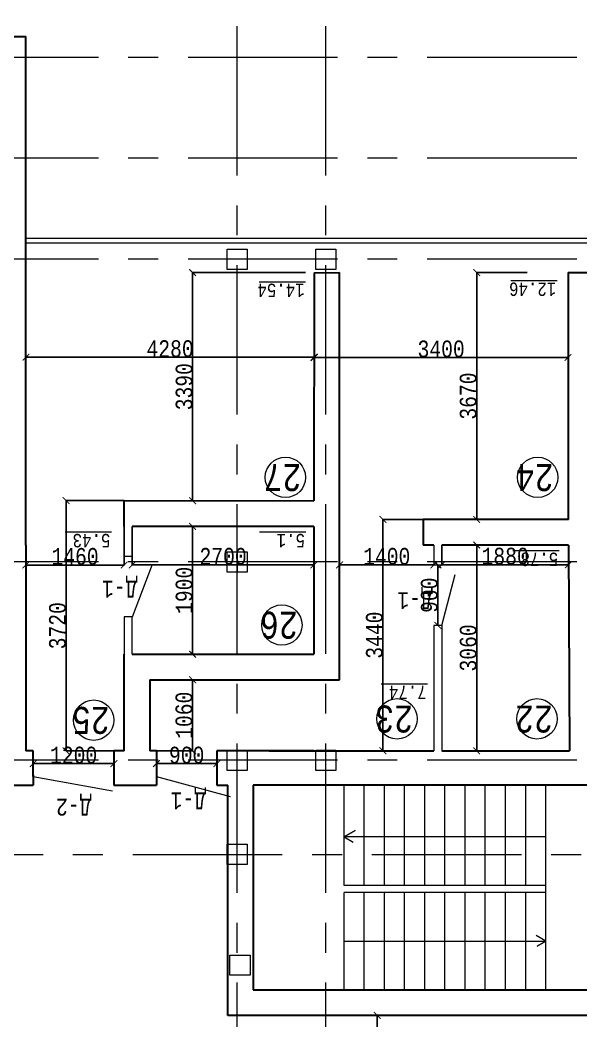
# Model space of a CAD drawing. Header units: millimetres. Extents: x -689206 to 4969298, y -1019800 to 703299.
# Drawn here: x 359119 to 367459, y -938033 to -923150 of the extents above; entities that cross this region are included whole.
import ezdxf

# ---------------------------------------------------------------- set-up
doc = ezdxf.new("R2010")
doc.units = ezdxf.units.MM
doc.linetypes.add('JIS_02_4.0', pattern=[5.5, 4, -1.5])
doc.linetypes.add('осеваяX2', pattern=[101.6, 63.5, -12.7, 12.7, -12.7])
for name, color, linetype, lineweight in [('несущие', 7, 'Continuous', 30), ('ОКНА', 250, 'Continuous', 20), ('ПЕРЕГОРОДКИ', 252, 'Continuous', 9), ('РАЗМЕРЫ', 7, 'Continuous', 9), ('сваи', 7, 'JIS_02_4.0', 30), ('стены', 7, 'Continuous', 20)]:
    doc.layers.add(name, color=color, linetype=linetype, lineweight=lineweight)
doc.layers.add('четотам', color=7, linetype='Continuous')
doc.styles.add('Аннотативный', font='isocteur.ttf', dxfattribs={"width": 0.7, "height": 250})
doc.dimstyles.new('Аннотативный', dxfattribs={"dimscale": 0, "dimtxt": 250, "dimasz": 100, "dimexe": 1.25, "dimexo": 0.625, "dimtad": 1, "dimdec": 0, "dimtxsty": 'Аннотативный', "dimblk": 'ARCHTICK', "dimcen": 2.5, "dimadec": 0, "dimazin": 0, "dimtfac": 1, "dimtdec": 0, "dimtmove": 0, "dimatfit": 3, "dimfxl": 1, "dimarcsym": 0})

# ---------------------------------------------------------------- blocks, each defined once
blk = doc.blocks.new('_ArchTick')
at = {"color": 0, "linetype": 'ByBlock', "const_width": 0.15}
blk.add_lwpolyline([(-0.5, -0.5), (0.5, 0.5)], dxfattribs=at)
blk = doc.blocks.new('*D4290')
at = {"layer": 'Defpoints', "color": 0, "lineweight": 5, "transparency": 16777216}
for p in [(365392, -930956), (367272, -930956), (365392, -931248)]:
    blk.add_point(p, dxfattribs=at)
at = {"layer": 'стены', "color": 0, "lineweight": -2, "transparency": 16777216}
for p, q in [((365392, -930957), (365392, -931249)), ((367272, -930957), (367272, -931249)), ((367272, -931248), (365392, -931248))]:
    blk.add_line(p, q, dxfattribs=at)
at = {"layer": 'стены', "color": 0, "lineweight": -2, "transparency": 16777216, "xscale": 100, "yscale": 100, "zscale": 100, "rotation": 180}
blk.add_blockref('_ArchTick', (365392, -931248), dxfattribs=at)
at = {"layer": 'стены', "color": 0, "lineweight": -2, "transparency": 16777216, "xscale": 100, "yscale": 100, "zscale": 100}
blk.add_blockref('_ArchTick', (367272, -931248), dxfattribs=at)
at = {"layer": 'стены', "color": 0, "lineweight": 5, "transparency": 16777216, "insert": (366332, -931123), "char_height": 250, "attachment_point": 5, "style": 'Аннотативный'}
blk.add_mtext('1880', dxfattribs=at)
blk = doc.blocks.new('*D4291')
at = {"layer": 'Defpoints', "color": 0, "lineweight": 5, "transparency": 16777216}
for p in [(363871, -931252), (363871, -931252), (365272, -931252)]:
    blk.add_point(p, dxfattribs=at)
at = {"layer": 'стены', "color": 0, "lineweight": -2, "transparency": 16777216}
for p, q in [((363871, -931251), (363871, -931250)), ((365272, -931252), (363871, -931252)), ((365272, -931251), (365272, -931250))]:
    blk.add_line(p, q, dxfattribs=at)
at = {"layer": 'стены', "color": 0, "lineweight": -2, "transparency": 16777216, "xscale": 100, "yscale": 100, "zscale": 100, "rotation": 180}
blk.add_blockref('_ArchTick', (363871, -931252), dxfattribs=at)
at = {"layer": 'стены', "color": 0, "lineweight": -2, "transparency": 16777216, "xscale": 100, "yscale": 100, "zscale": 100}
blk.add_blockref('_ArchTick', (365272, -931252), dxfattribs=at)
at = {"layer": 'стены', "color": 0, "lineweight": 5, "transparency": 16777216, "insert": (364571, -931126), "char_height": 250, "attachment_point": 5, "style": 'Аннотативный'}
blk.add_mtext('1400', dxfattribs=at)
blk = doc.blocks.new('*D4298')
at = {"layer": 'Defpoints', "color": 0, "lineweight": 5, "transparency": 16777216}
for p in [(365332, -931252), (365332, -932152), (365332, -932152)]:
    blk.add_point(p, dxfattribs=at)
at = {"layer": 'стены', "color": 0, "lineweight": -2, "transparency": 16777216}
for p, q in [((365331, -931252), (365330, -931252)), ((365332, -931252), (365332, -932152)), ((365331, -932152), (365330, -932152))]:
    blk.add_line(p, q, dxfattribs=at)
at = {"layer": 'стены', "color": 0, "lineweight": -2, "transparency": 16777216, "xscale": 100, "yscale": 100, "zscale": 100}
for p, rotation in [((365332, -931252), 90), ((365332, -932152), 270)]:
    blk.add_blockref('_ArchTick', p, dxfattribs=dict(at, rotation=rotation))
at = {"layer": 'стены', "color": 0, "lineweight": 5, "transparency": 16777216, "insert": (365206, -931702), "char_height": 250, "attachment_point": 5, "rotation": 90, "style": 'Аннотативный'}
blk.add_mtext('900', dxfattribs=at)
blk = doc.blocks.new('*D4352')
at = {"layer": 'Defpoints', "color": 0, "linetype": 'ByBlock', "lineweight": 5, "transparency": 16777216}
for p in [(359207, -926906), (363492, -926910), (363492, -928163)]:
    blk.add_point(p, dxfattribs=at)
at = {"layer": 'ПЕРЕГОРОДКИ', "color": 0, "linetype": 'ByBlock', "lineweight": -2, "transparency": 16777216}
for p, q in [((359207, -926907), (359207, -928165)), ((363492, -926910), (363492, -928165)), ((359207, -928163), (363492, -928163))]:
    blk.add_line(p, q, dxfattribs=at)
at = {"layer": 'ПЕРЕГОРОДКИ', "color": 0, "linetype": 'ByBlock', "lineweight": -2, "transparency": 16777216, "xscale": 100, "yscale": 100, "zscale": 100, "rotation": 180}
blk.add_blockref('_ArchTick', (359207, -928163), dxfattribs=at)
at = {"layer": 'ПЕРЕГОРОДКИ', "color": 0, "linetype": 'ByBlock', "lineweight": -2, "transparency": 16777216, "xscale": 100, "yscale": 100, "zscale": 100}
blk.add_blockref('_ArchTick', (363492, -928163), dxfattribs=at)
at = {"layer": 'ПЕРЕГОРОДКИ', "color": 0, "linetype": 'ByBlock', "lineweight": 5, "transparency": 16777216, "insert": (361350, -928038), "char_height": 250, "attachment_point": 5, "style": 'Аннотативный'}
blk.add_mtext('4280', dxfattribs=at)
blk = doc.blocks.new('*D4353')
at = {"layer": 'Defpoints', "color": 0, "linetype": 'ByBlock', "lineweight": 5, "transparency": 16777216}
for p in [(363492, -926910), (367267, -926906), (367267, -928168)]:
    blk.add_point(p, dxfattribs=at)
at = {"layer": 'ПЕРЕГОРОДКИ', "color": 0, "linetype": 'ByBlock', "lineweight": -2, "transparency": 16777216}
for p, q in [((363492, -926910), (363492, -928169)), ((367267, -926907), (367267, -928169)), ((363492, -928168), (367267, -928168))]:
    blk.add_line(p, q, dxfattribs=at)
at = {"layer": 'ПЕРЕГОРОДКИ', "color": 0, "linetype": 'ByBlock', "lineweight": -2, "transparency": 16777216, "xscale": 100, "yscale": 100, "zscale": 100, "rotation": 180}
blk.add_blockref('_ArchTick', (363492, -928168), dxfattribs=at)
at = {"layer": 'ПЕРЕГОРОДКИ', "color": 0, "linetype": 'ByBlock', "lineweight": -2, "transparency": 16777216, "xscale": 100, "yscale": 100, "zscale": 100}
blk.add_blockref('_ArchTick', (367267, -928168), dxfattribs=at)
at = {"layer": 'ПЕРЕГОРОДКИ', "color": 0, "linetype": 'ByBlock', "lineweight": 5, "transparency": 16777216, "insert": (365380, -928042), "char_height": 250, "attachment_point": 5, "style": 'Аннотативный'}
blk.add_mtext('3400', dxfattribs=at)
blk = doc.blocks.new('*D4339')
at = {"layer": 'Defpoints', "color": 0, "linetype": 'ByBlock', "lineweight": 5, "transparency": 16777216}
for p in [(366658, -926906), (365909, -930576), (366658, -930576)]:
    blk.add_point(p, dxfattribs=at)
at = {"layer": 'РАЗМЕРЫ', "color": 0, "linetype": 'ByBlock', "lineweight": -2, "transparency": 16777216}
for p, q in [((366658, -926906), (365908, -926906)), ((365909, -926906), (365909, -930576)), ((366658, -930576), (365908, -930576))]:
    blk.add_line(p, q, dxfattribs=at)
at = {"layer": 'РАЗМЕРЫ', "color": 0, "linetype": 'ByBlock', "lineweight": -2, "transparency": 16777216, "xscale": 100, "yscale": 100, "zscale": 100}
for p, rotation in [((365909, -926906), 90), ((365909, -930576), 270)]:
    blk.add_blockref('_ArchTick', p, dxfattribs=dict(at, rotation=rotation))
at = {"layer": 'РАЗМЕРЫ', "color": 0, "linetype": 'ByBlock', "lineweight": 5, "transparency": 16777216, "insert": (365784, -928741), "char_height": 250, "attachment_point": 5, "rotation": 90, "style": 'Аннотативный'}
blk.add_mtext('3670', dxfattribs=at)
blk = doc.blocks.new('*D4349')
at = {"layer": 'Defpoints', "color": 0, "linetype": 'ByBlock', "lineweight": 5, "transparency": 16777216}
for p in [(359316, -934206), (360516, -934206), (360516, -934206)]:
    blk.add_point(p, dxfattribs=at)
at = {"layer": 'РАЗМЕРЫ', "color": 0, "linetype": 'ByBlock', "lineweight": -2, "transparency": 16777216}
for p, q in [((359316, -934206), (359316, -934205)), ((359316, -934206), (360516, -934206)), ((360516, -934206), (360516, -934205))]:
    blk.add_line(p, q, dxfattribs=at)
at = {"layer": 'РАЗМЕРЫ', "color": 0, "linetype": 'ByBlock', "lineweight": -2, "transparency": 16777216, "xscale": 100, "yscale": 100, "zscale": 100, "rotation": 180}
blk.add_blockref('_ArchTick', (359316, -934206), dxfattribs=at)
at = {"layer": 'РАЗМЕРЫ', "color": 0, "linetype": 'ByBlock', "lineweight": -2, "transparency": 16777216, "xscale": 100, "yscale": 100, "zscale": 100}
blk.add_blockref('_ArchTick', (360516, -934206), dxfattribs=at)
at = {"layer": 'РАЗМЕРЫ', "color": 0, "linetype": 'ByBlock', "lineweight": 5, "transparency": 16777216, "insert": (359916, -934081), "char_height": 250, "attachment_point": 5, "style": 'Аннотативный'}
blk.add_mtext('1200', dxfattribs=at)
blk = doc.blocks.new('*D4331')
at = {"layer": 'Defpoints', "color": 0, "linetype": 'ByBlock', "lineweight": 5, "transparency": 16777216}
for p in [(365909, -930956), (367272, -930956), (367290, -934016)]:
    blk.add_point(p, dxfattribs=at)
at = {"layer": 'РАЗМЕРЫ', "color": 0, "linetype": 'ByBlock', "lineweight": -2, "transparency": 16777216}
for p, q in [((367271, -930956), (365908, -930956)), ((365909, -934016), (365909, -930956)), ((367289, -934016), (365908, -934016))]:
    blk.add_line(p, q, dxfattribs=at)
at = {"layer": 'РАЗМЕРЫ', "color": 0, "linetype": 'ByBlock', "lineweight": -2, "transparency": 16777216, "xscale": 100, "yscale": 100, "zscale": 100}
for p, rotation in [((365909, -930956), 90), ((365909, -934016), 270)]:
    blk.add_blockref('_ArchTick', p, dxfattribs=dict(at, rotation=rotation))
at = {"layer": 'РАЗМЕРЫ', "color": 0, "linetype": 'ByBlock', "lineweight": 5, "transparency": 16777216, "insert": (365784, -932486), "char_height": 250, "attachment_point": 5, "rotation": 90, "style": 'Аннотативный'}
blk.add_mtext('3060', dxfattribs=at)
blk = doc.blocks.new('*D4332')
at = {"layer": 'Defpoints', "color": 0, "linetype": 'ByBlock', "lineweight": 5, "transparency": 16777216}
for p in [(363489, -930678), (361685, -932581), (363488, -932581)]:
    blk.add_point(p, dxfattribs=at)
at = {"layer": 'РАЗМЕРЫ', "color": 0, "linetype": 'ByBlock', "lineweight": -2, "transparency": 16777216}
for p, q in [((363489, -930678), (361684, -930678)), ((361685, -930678), (361685, -932581)), ((363487, -932581), (361684, -932581))]:
    blk.add_line(p, q, dxfattribs=at)
at = {"layer": 'РАЗМЕРЫ', "color": 0, "linetype": 'ByBlock', "lineweight": -2, "transparency": 16777216, "xscale": 100, "yscale": 100, "zscale": 100}
for p, rotation in [((361685, -930678), 90), ((361685, -932581), 270)]:
    blk.add_blockref('_ArchTick', p, dxfattribs=dict(at, rotation=rotation))
at = {"layer": 'РАЗМЕРЫ', "color": 0, "linetype": 'ByBlock', "lineweight": 5, "transparency": 16777216, "insert": (361560, -931630), "char_height": 250, "attachment_point": 5, "rotation": 90, "style": 'Аннотативный'}
blk.add_mtext('1900', dxfattribs=at)
blk = doc.blocks.new('*D4368')
at = {"layer": 'Defpoints', "color": 0, "linetype": 'ByBlock', "lineweight": 5, "transparency": 16777216}
for p in [(361048, -932959), (361048, -934016), (361684, -934016)]:
    blk.add_point(p, dxfattribs=at)
at = {"layer": 'РАЗМЕРЫ', "color": 0, "linetype": 'ByBlock', "lineweight": -2, "transparency": 16777216}
for p, q in [((361048, -932959), (361685, -932959)), ((361684, -932959), (361684, -934016)), ((361048, -934016), (361685, -934016))]:
    blk.add_line(p, q, dxfattribs=at)
at = {"layer": 'РАЗМЕРЫ', "color": 0, "linetype": 'ByBlock', "lineweight": -2, "transparency": 16777216, "xscale": 100, "yscale": 100, "zscale": 100}
for p, rotation in [((361684, -932959), 90), ((361684, -934016), 270)]:
    blk.add_blockref('_ArchTick', p, dxfattribs=dict(at, rotation=rotation))
at = {"layer": 'РАЗМЕРЫ', "color": 0, "linetype": 'ByBlock', "lineweight": 20, "transparency": 16777216, "insert": (361558, -933487), "char_height": 250, "attachment_point": 5, "rotation": 90, "style": 'Аннотативный'}
blk.add_mtext('1060', dxfattribs=at)
blk = doc.blocks.new('*D4369')
at = {"layer": 'Defpoints', "color": 0, "linetype": 'ByBlock', "lineweight": 5, "transparency": 16777216}
for p in [(360787, -930678), (363489, -930678), (363489, -931252)]:
    blk.add_point(p, dxfattribs=at)
at = {"layer": 'РАЗМЕРЫ', "color": 0, "linetype": 'ByBlock', "lineweight": -2, "transparency": 16777216}
for p, q in [((360787, -930679), (360787, -931253)), ((363489, -930679), (363489, -931253)), ((360787, -931252), (363489, -931252))]:
    blk.add_line(p, q, dxfattribs=at)
at = {"layer": 'РАЗМЕРЫ', "color": 0, "linetype": 'ByBlock', "lineweight": -2, "transparency": 16777216, "xscale": 100, "yscale": 100, "zscale": 100, "rotation": 180}
blk.add_blockref('_ArchTick', (360787, -931252), dxfattribs=at)
at = {"layer": 'РАЗМЕРЫ', "color": 0, "linetype": 'ByBlock', "lineweight": -2, "transparency": 16777216, "xscale": 100, "yscale": 100, "zscale": 100}
blk.add_blockref('_ArchTick', (363489, -931252), dxfattribs=at)
at = {"layer": 'РАЗМЕРЫ', "color": 0, "linetype": 'ByBlock', "lineweight": 5, "transparency": 16777216, "insert": (362138, -931126), "char_height": 250, "attachment_point": 5, "style": 'Аннотативный'}
blk.add_mtext('2700', dxfattribs=at)
blk = doc.blocks.new('*D4370')
at = {"layer": 'Defpoints', "color": 0, "linetype": 'ByBlock', "lineweight": 5, "transparency": 16777216}
for p in [(363364, -926906), (361685, -930298), (363490, -930298)]:
    blk.add_point(p, dxfattribs=at)
at = {"layer": 'РАЗМЕРЫ', "color": 0, "linetype": 'ByBlock', "lineweight": -2, "transparency": 16777216}
for p, q in [((363363, -926906), (361684, -926906)), ((361685, -926906), (361685, -930298)), ((363489, -930298), (361684, -930298))]:
    blk.add_line(p, q, dxfattribs=at)
at = {"layer": 'РАЗМЕРЫ', "color": 0, "linetype": 'ByBlock', "lineweight": -2, "transparency": 16777216, "xscale": 100, "yscale": 100, "zscale": 100}
for p, rotation in [((361685, -926906), 90), ((361685, -930298), 270)]:
    blk.add_blockref('_ArchTick', p, dxfattribs=dict(at, rotation=rotation))
at = {"layer": 'РАЗМЕРЫ', "color": 0, "linetype": 'ByBlock', "lineweight": 5, "transparency": 16777216, "insert": (361560, -928602), "char_height": 250, "attachment_point": 5, "rotation": 90, "style": 'Аннотативный'}
blk.add_mtext('3390', dxfattribs=at)
blk = doc.blocks.new('*D4371')
at = {"layer": 'Defpoints', "color": 0, "linetype": 'ByBlock', "lineweight": 5, "transparency": 16777216}
for p in [(360670, -930296), (359803, -934016), (360670, -934016)]:
    blk.add_point(p, dxfattribs=at)
at = {"layer": 'РАЗМЕРЫ', "color": 0, "linetype": 'ByBlock', "lineweight": -2, "transparency": 16777216}
for p, q in [((360669, -930296), (359802, -930296)), ((359803, -930296), (359803, -934016)), ((360669, -934016), (359802, -934016))]:
    blk.add_line(p, q, dxfattribs=at)
at = {"layer": 'РАЗМЕРЫ', "color": 0, "linetype": 'ByBlock', "lineweight": -2, "transparency": 16777216, "xscale": 100, "yscale": 100, "zscale": 100}
for p, rotation in [((359803, -930296), 90), ((359803, -934016), 270)]:
    blk.add_blockref('_ArchTick', p, dxfattribs=dict(at, rotation=rotation))
at = {"layer": 'РАЗМЕРЫ', "color": 0, "linetype": 'ByBlock', "lineweight": 5, "transparency": 16777216, "insert": (359678, -932156), "char_height": 250, "attachment_point": 5, "rotation": 90, "style": 'Аннотативный'}
blk.add_mtext('3720', dxfattribs=at)
blk = doc.blocks.new('*D4372')
at = {"layer": 'Defpoints', "color": 0, "linetype": 'ByBlock', "lineweight": 5, "transparency": 16777216}
for p in [(359207, -930295), (360667, -930296), (359207, -931253)]:
    blk.add_point(p, dxfattribs=at)
at = {"layer": 'РАЗМЕРЫ', "color": 0, "linetype": 'ByBlock', "lineweight": -2, "transparency": 16777216}
for p, q in [((359207, -930296), (359207, -931254)), ((360667, -930297), (360667, -931254)), ((360667, -931253), (359207, -931253))]:
    blk.add_line(p, q, dxfattribs=at)
at = {"layer": 'РАЗМЕРЫ', "color": 0, "linetype": 'ByBlock', "lineweight": -2, "transparency": 16777216, "xscale": 100, "yscale": 100, "zscale": 100, "rotation": 180}
blk.add_blockref('_ArchTick', (359207, -931253), dxfattribs=at)
at = {"layer": 'РАЗМЕРЫ', "color": 0, "linetype": 'ByBlock', "lineweight": -2, "transparency": 16777216, "xscale": 100, "yscale": 100, "zscale": 100}
blk.add_blockref('_ArchTick', (360667, -931253), dxfattribs=at)
at = {"layer": 'РАЗМЕРЫ', "color": 0, "linetype": 'ByBlock', "lineweight": 5, "transparency": 16777216, "insert": (359937, -931127), "char_height": 250, "attachment_point": 5, "style": 'Аннотативный'}
blk.add_mtext('1460', dxfattribs=at)
blk = doc.blocks.new('*D4418')
at = {"layer": 'Defpoints', "color": 0, "linetype": 'ByBlock', "lineweight": 5, "transparency": 16777216}
for p in [(365113, -930576), (364514, -934016), (365113, -934016)]:
    blk.add_point(p, dxfattribs=at)
at = {"layer": 'РАЗМЕРЫ', "color": 0, "linetype": 'ByBlock', "lineweight": -2, "transparency": 16777216}
for p, q in [((365112, -930576), (364513, -930576)), ((364514, -930576), (364514, -934016)), ((365112, -934016), (364513, -934016))]:
    blk.add_line(p, q, dxfattribs=at)
at = {"layer": 'РАЗМЕРЫ', "color": 0, "linetype": 'ByBlock', "lineweight": -2, "transparency": 16777216, "xscale": 100, "yscale": 100, "zscale": 100}
for p, rotation in [((364514, -930576), 90), ((364514, -934016), 270)]:
    blk.add_blockref('_ArchTick', p, dxfattribs=dict(at, rotation=rotation))
at = {"layer": 'РАЗМЕРЫ', "color": 0, "linetype": 'ByBlock', "lineweight": 5, "transparency": 16777216, "insert": (364389, -932296), "char_height": 250, "attachment_point": 5, "rotation": 90, "style": 'Аннотативный'}
blk.add_mtext('3440', dxfattribs=at)
blk = doc.blocks.new('*D4425')
at = {"layer": 'Defpoints', "color": 0, "linetype": 'ByBlock', "lineweight": 5, "transparency": 16777216}
for p in [(363750, -937950), (364431, -937950), (364431, -939776)]:
    blk.add_point(p, dxfattribs=at)
at = {"layer": 'РАЗМЕРЫ', "color": 0, "linetype": 'ByBlock', "lineweight": -2, "transparency": 16777216}
for p, q in [((363751, -937950), (364433, -937950)), ((364431, -939776), (364431, -937950)), ((364431, -939776), (364430, -939776))]:
    blk.add_line(p, q, dxfattribs=at)
at = {"layer": 'РАЗМЕРЫ', "color": 0, "linetype": 'ByBlock', "lineweight": -2, "transparency": 16777216, "xscale": 100, "yscale": 100, "zscale": 100}
for p, rotation in [((364431, -937950), 90), ((364431, -939776), 270)]:
    blk.add_blockref('_ArchTick', p, dxfattribs=dict(at, rotation=rotation))
at = {"layer": 'РАЗМЕРЫ', "color": 0, "linetype": 'ByBlock', "lineweight": 5, "transparency": 16777216, "insert": (364306, -938863), "char_height": 250, "attachment_point": 5, "rotation": 90, "style": 'Аннотативный'}
blk.add_mtext('2000', dxfattribs=at)
blk = doc.blocks.new('*D4426')
at = {"layer": 'Defpoints', "color": 0, "linetype": 'ByBlock', "lineweight": 5, "ltscale": 35, "transparency": 16777216}
for p in [(361146, -934206), (362046, -934206), (362046, -934206)]:
    blk.add_point(p, dxfattribs=at)
at = {"layer": 'сваи', "color": 0, "linetype": 'ByBlock', "lineweight": -2, "ltscale": 35, "transparency": 16777216}
for p, q in [((361146, -934206), (361146, -934205)), ((361146, -934206), (362046, -934206)), ((362046, -934206), (362046, -934205))]:
    blk.add_line(p, q, dxfattribs=at)
at = {"layer": 'сваи', "color": 0, "linetype": 'ByBlock', "lineweight": -2, "ltscale": 35, "transparency": 16777216, "xscale": 100, "yscale": 100, "zscale": 100, "rotation": 180}
blk.add_blockref('_ArchTick', (361146, -934206), dxfattribs=at)
at = {"layer": 'сваи', "color": 0, "linetype": 'ByBlock', "lineweight": -2, "ltscale": 35, "transparency": 16777216, "xscale": 100, "yscale": 100, "zscale": 100}
blk.add_blockref('_ArchTick', (362046, -934206), dxfattribs=at)
at = {"layer": 'сваи', "color": 0, "linetype": 'ByBlock', "lineweight": 5, "ltscale": 35, "transparency": 16777216, "insert": (361596, -934081), "char_height": 250, "attachment_point": 5, "style": 'Аннотативный'}
blk.add_mtext('900', dxfattribs=at)

msp = doc.modelspace()

# ---------------------------------------------------------------- linework, layer by layer
at = {"layer": 'несущие', "color": 0}
for p, q in [((363492.5, -926909.7), (363870.9, -926906.2)), ((367266.7, -926906.2), (367646.7, -926906.2))]:
    msp.add_line(p, q, dxfattribs=at)
at = {"layer": 'ОКНА', "linetype": 'ByBlock', "lineweight": 9}
for p, q in [((375329, -926396.2), (359206.7, -926396.2)), ((375329, -926466.2), (359206.7, -926466.2))]:
    msp.add_line(p, q, dxfattribs=at)
at = {"layer": 'ПЕРЕГОРОДКИ', "color": 0, "linetype": 'ByBlock', "lineweight": 13}
for p, q in [((360669.3, -930678.4), (360668.9, -931122.6)), ((360788.9, -931122.7), (360789.3, -930678.5)), ((360668.2, -932022.6), (360667.8, -932578.4)), ((360787.8, -932578.4), (360788.2, -932022.7))]:
    msp.add_line(p, q, dxfattribs=at)
at = {"layer": 'ПЕРЕГОРОДКИ', "linetype": 'ByBlock', "lineweight": 13}
for p, q in [((360668.9, -931122.6), (360788.9, -931122.7)), ((360788.9, -932022.7), (360668.2, -932022.6))]:
    msp.add_line(p, q, dxfattribs=at)
at = {"layer": 'ПЕРЕГОРОДКИ', "linetype": 'ByBlock', "lineweight": 20}
msp.add_line((360786.7, -932578.4), (360787.8, -932578.4), dxfattribs=at)
at = {"layer": 'РАЗМЕРЫ', "linetype": 'осеваяX2', "lineweight": 5, "ltscale": 35}
for p, q in [((363666.7, -964577.2), (363666.7, -914735.9)), ((332346.7, -935555.5), (399399.4, -935555.5))]:
    msp.add_line(p, q, dxfattribs=at)
at = {"layer": 'РАЗМЕРЫ', "linetype": 'ByBlock', "lineweight": 30}
for p, q in [((363492.5, -926909.7), (363489.5, -930298.5)), ((360666.7, -930296.3), (363489.5, -930298.5)), ((360669.3, -930678.4), (360669.6, -930296.3)), ((363489.4, -930678.5), (360786.7, -930678.5)), ((360666.7, -934016.2), (360667.8, -932578.4)), ((360786.7, -932578.4), (360786.7, -932578.5)), ((360786.7, -932578.4), (361047.8, -932578.4)), ((360786.7, -932578.5), (363487.5, -932580.7)), ((360787.8, -932578.5), (360787.8, -932578.4)), ((361047.8, -932578.4), (361047.8, -932578.7)), ((361047.8, -932958.7), (363870.9, -932958.7)), ((361047.8, -932958.7), (361047.8, -934016.2)), ((359316, -934016.2), (359206.7, -934016.2)), ((359316, -934396.2), (359316, -934016.2)), ((360666.7, -934016.2), (360516, -934016.2)), ((360516, -934016.2), (360516, -934396.2)), ((361146.3, -934016.2), (361047.8, -934016.2)), ((361146.3, -934016.2), (361047.8, -934016.2)), ((361146.3, -934016.2), (361146.3, -934396.2)), ((363486.7, -934016.2), (362046.3, -934016.2)), ((362823.7, -934016.2), (362433.3, -934016.2)), ((362823.7, -934016.2), (365271.7, -934016.2)), ((365391.7, -934016.2), (367289.8, -934016.2)), ((358999.4, -934526.2), (359316, -934526.2)), ((360516, -934526.2), (361146.3, -934526.2)), ((368287, -934526.2), (362587, -934526.2)), ((362587, -937570.2), (368287, -937570.2)), ((368667, -937950.2), (362587, -937950.2))]:
    msp.add_line(p, q, dxfattribs=at)
at = {"layer": 'РАЗМЕРЫ', "lineweight": 5}
for p, q in [((363364.9, -927045.5), (362675.7, -927045.5)), ((367106.1, -927028.6), (366416.8, -927028.6)), ((360477.2, -930766.2), (359787.9, -930766.2)), ((363370.2, -930766.2), (362680.9, -930766.2)), ((367134.6, -931044.7), (366445.4, -931044.7)), ((365178.3, -933022.8), (364489, -933022.8))]:
    msp.add_line(p, q, dxfattribs=at)
at = {"layer": 'РАЗМЕРЫ', "linetype": 'ByBlock', "lineweight": 9}
for p, q in [((360788.9, -932022.7), (361086.3, -931240.8)), ((359316, -934396.2), (360495.5, -934610.5)), ((361146.3, -934396.2), (362244.4, -934693.7))]:
    msp.add_line(p, q, dxfattribs=at)
at = {"layer": 'РАЗМЕРЫ', "linetype": 'ByBlock', "lineweight": 30, "ltscale": 35}
for p, q in [((359316, -934380.3), (359316, -934526.2)), ((360516, -934396.2), (360516, -934526.2)), ((361146.3, -934396.2), (361146.3, -934526.2)), ((362046.3, -934396.2), (362046.3, -934526.2))]:
    msp.add_line(p, q, dxfattribs=at)
at = {"layer": 'РАЗМЕРЫ', "linetype": 'ByBlock', "lineweight": 20}
msp.add_line((362587, -937570.2), (362587, -934570.2), dxfattribs=at)
at = {"layer": 'РАЗМЕРЫ', "linetype": 'ByBlock', "lineweight": 13}
for p, q in [((363937, -936020.2), (363937, -934526.2)), ((364237, -936020.2), (364237, -934526.2)), ((364537, -936020.2), (364537, -934526.2)), ((364837, -936020.2), (364837, -934526.2)), ((365137, -936020.2), (365137, -934526.2)), ((365437, -936020.2), (365437, -934526.2)), ((365737, -936020.2), (365737, -934526.2)), ((366037, -936020.2), (366037, -934526.2)), ((366337, -936020.2), (366337, -934526.2)), ((366637, -936020.2), (366637, -934526.2)), ((366937, -936020.2), (366937, -934526.2)), ((363937, -935295.2), (364103.1, -935199.3)), ((364103.1, -935199.3), (363937, -935295.2)), ((366937, -935295.2), (363937, -935295.2)), ((363937, -935295.2), (364071.9, -935373.1)), ((366937, -936845.2), (366937, -935295.2)), ((366937, -936020.2), (363937, -936020.2)), ((363937, -937570.2), (363937, -936120.2)), ((366937, -936120.2), (363937, -936120.2)), ((364237, -937570.2), (364237, -936120.2)), ((364537, -937570.2), (364537, -936120.2)), ((364837, -937570.2), (364837, -936120.2)), ((365137, -937570.2), (365137, -936120.2)), ((365437, -937570.2), (365437, -936120.2)), ((365737, -937570.2), (365737, -936120.2)), ((366037, -937570.2), (366037, -936120.2)), ((366337, -937570.2), (366337, -936120.2)), ((366637, -937570.2), (366637, -936120.2)), ((366937, -937570.2), (366937, -936120.2)), ((363937, -936845.2), (366937, -936845.2)), ((366937, -936845.2), (366793, -936762.1)), ((366937, -936845.2), (366807.8, -936919.8)), ((366807.8, -936919.8), (366937, -936845.2))]:
    msp.add_line(p, q, dxfattribs=at)
at = {"layer": 'сваи', "linetype": 'ByBlock', "lineweight": 30, "ltscale": 35}
for p, q in [((362046.3, -934016.2), (362046.3, -934396.2)), ((362046.3, -934526.2), (362207, -934526.2)), ((362207, -937950.2), (362207, -934526.2)), ((362587, -934526.2), (362587, -937570.2)), ((362587, -937950.2), (362207, -937950.2))]:
    msp.add_line(p, q, dxfattribs=at)
at = {"layer": 'стены', "linetype": 'осеваяX2', "lineweight": 5, "ltscale": 35}
for p, q in [((362346.7, -964577.2), (362346.7, -914735.9)), ((399399.4, -923706.2), (332346.7, -923706.2)), ((399399.4, -925206.2), (332346.7, -925206.2)), ((399399.4, -926706.2), (332346.7, -926706.2)), ((399399.4, -931208.3), (332346.7, -931208.3)), ((399399.4, -934156.3), (332346.7, -934156.3))]:
    msp.add_line(p, q, dxfattribs=at)
at = {"layer": 'стены', "lineweight": 30}
for p, q in [((358696.7, -923396.2), (359206.7, -923396.2)), ((359206.7, -930956.3), (359206.7, -923396.2)), ((363870.9, -932958.7), (363870.9, -926906.2)), ((367266.7, -926906.2), (367266.7, -930576.3)), ((367271.7, -930576.3), (365113.1, -930576.3)), ((365113.1, -930576.3), (365113.1, -930956.3)), ((363489.4, -930678.5), (363487.8, -932580.7)), ((359206.7, -930956.3), (359206.7, -934016.2)), ((365271.7, -930956.3), (365113.1, -930956.3)), ((367271.7, -930956.3), (365391.7, -930956.3)), ((367271.7, -930956.3), (367289.8, -934016.2))]:
    msp.add_line(p, q, dxfattribs=at)
at = {"layer": 'стены'}
for p, q in [((362346.7, -931058.3), (362346.7, -931358.3)), ((365271.7, -930956.3), (365271.7, -931251.5)), ((367271.7, -930956.3), (365391.7, -930956.3)), ((365391.7, -930956.3), (365391.7, -931251.5)), ((362496.7, -931208.3), (362196.7, -931208.3)), ((365271.7, -931251.5), (365391.7, -931251.5))]:
    msp.add_line(p, q, dxfattribs=at)
at = {"layer": 'стены', "lineweight": 9}
msp.add_line((365391.7, -932151.5), (365591.1, -931393), dxfattribs=at)
at = {"layer": 'стены', "lineweight": 13}
for p, q in [((365271.7, -932151.5), (365271.7, -934016.2)), ((365391.7, -932151.5), (365271.7, -932151.5)), ((365391.7, -932151.5), (365391.7, -934016.2))]:
    msp.add_line(p, q, dxfattribs=at)
at = {"layer": 'стены'}
for points in [[(362496.7, -926858.3), (362196.7, -926858.3), (362196.7, -926558.3), (362496.7, -926558.3)], [(363816.7, -926858.3), (363516.7, -926858.3), (363516.7, -926558.3), (363816.7, -926558.3)], [(362496.7, -931358.3), (362196.7, -931358.3), (362196.7, -931058.3), (362496.7, -931058.3)], [(362496.7, -934306.3), (362196.7, -934306.3), (362196.7, -934006.3), (362496.7, -934006.3)], [(363816.7, -934306.3), (363516.7, -934306.3), (363516.7, -934006.3), (363816.7, -934006.3)], [(362496.7, -935705.5), (362196.7, -935705.5), (362196.7, -935405.5), (362496.7, -935405.5)], [(362538.6, -937353.6), (362238.6, -937353.6), (362238.6, -937053.6), (362538.6, -937053.6)]]:
    msp.add_lwpolyline(points, close=True, dxfattribs=at)
at = {"layer": 'четотам', "lineweight": 13}
for centre in [(363064.7, -929950.2), (366814.7, -929950.2), (363012.4, -932145.5), (360214.7, -933560.2), (364724.7, -933540.2), (366804.7, -933540.2)]:
    msp.add_circle(centre, 300, dxfattribs=at)

# ---------------------------------------------------------------- texts
at = {"layer": 'РАЗМЕРЫ', "lineweight": 5, "char_height": 200, "width": 656.117, "attachment_point": 1, "rotation": 180, "style": 'Аннотативный'}
for s, insert in [('14.54', (363350.8, -927269.5)), ('12.46', (367091.9, -927252.6)), ('5.43', (360463, -930990.3)), ('5.1', (363356, -930990.3)), ('5.78', (367120.5, -931268.8)), ('7.74', (365164.2, -933246.9))]:
    msp.add_mtext(s, dxfattribs=dict(at, insert=insert))
at = {"layer": 'РАЗМЕРЫ', "lineweight": 13, "ltscale": 150, "char_height": 401.1, "width": 1460, "attachment_point": 1, "rotation": 180, "style": 'Аннотативный'}
for s, insert in [('27', (363302, -930153.3)), ('24', (367052, -930153.3)), ('26', (363249.7, -932348.5)), ('25', (360452, -933763.3)), ('23', (364962, -933743.3)), ('22', (367042, -933743.3))]:
    msp.add_mtext(s, dxfattribs=dict(at, insert=insert))
at = {"layer": 'РАЗМЕРЫ', "lineweight": 20, "ltscale": 150, "char_height": 250, "width": 922.913, "attachment_point": 1, "rotation": 180, "style": 'Аннотативный'}
for s, insert in [('Д-1', (360864.7, -931737.8)), ('Д-1', (365254.7, -931907.8)), ('Д-2', (360181.6, -934978.5)), ('Д-1', (361885.7, -934884.1))]:
    msp.add_mtext(s, dxfattribs=dict(at, insert=insert))

# ---------------------------------------------------------------- dimensions: what is measured, and where the dimension line sits
at = {"layer": 'ПЕРЕГОРОДКИ', "color": 18, "linetype": 'ByBlock', "lineweight": 5, "true_color": 0x000000}
for base, p1, p2, text, picture, middle in [((363492.5, -928163.4), (359206.7, -926906.2), (363492.5, -926909.7), '4280', '*D4352', (361349.6, -928037.8)), ((367266.7, -928167.5), (363492.5, -926909.7), (367266.7, -926906.2), '3400', '*D4353', (365379.6, -928041.9))]:
    dim = msp.add_linear_dim(base=base, p1=p1, p2=p2, angle=180, text=text, dimstyle='Аннотативный', dxfattribs=at)
    dim.commit()
    dim.dimension.update_dxf_attribs({"geometry": picture, "text_midpoint": middle})
at = {"layer": 'РАЗМЕРЫ', "linetype": 'ByBlock', "lineweight": 5}
for base, p1, p2, angle, text, picture, middle in [((361685.4, -930298.5), (363364, -926906.2), (363489.8, -930298.5), 270, '3390', '*D4370', (361559.8, -928602.4)), ((361685.4, -932580.7), (363489.1, -930678.5), (363487.5, -932580.7), 270, '1900', '*D4332', (361559.8, -931629.6)), ((363489.1, -931251.5), (360786.7, -930678.5), (363489.1, -930678.5), 180, '2700', '*D4369', (362137.9, -931125.9)), ((364431.4, -937950.2), (364431.4, -939776.2), (363750.2, -937950.2), 270, '2000', '*D4425', (364305.8, -938863.2))]:
    dim = msp.add_linear_dim(base=base, p1=p1, p2=p2, angle=angle, text=text, dimstyle='Аннотативный', dxfattribs=at)
    dim.commit()
    dim.dimension.update_dxf_attribs({"geometry": picture, "text_midpoint": middle})
for base, p1, p2, angle, picture, middle in [((365909.1, -930576.3), (366658.5, -926906.2), (366658.5, -930576.3), 270, '*D4339', (365783.5, -928741.2)), ((359206.7, -931252.8), (360666.7, -930296.3), (359206.7, -930295.1), 180, '*D4372', (359936.7, -931127.1)), ((359803.4, -934016.2), (360669.6, -930296.3), (360669.6, -934016.2), 270, '*D4371', (359677.7, -932156.3)), ((364514.4, -934016.2), (365113.1, -930576.3), (365113.1, -934016.2), 270, '*D4418', (364388.7, -932296.3)), ((365909.1, -930956.3), (367289.8, -934016.2), (367271.7, -930956.3), 270, '*D4331', (365783.5, -932486.3))]:
    dim = msp.add_linear_dim(base=base, p1=p1, p2=p2, angle=angle, dimstyle='Аннотативный', dxfattribs=at)
    dim.commit()
    dim.dimension.update_dxf_attribs({"geometry": picture, "text_midpoint": middle})
at = {"layer": 'РАЗМЕРЫ', "linetype": 'ByBlock', "lineweight": 20}
dim = msp.add_linear_dim(base=(361684, -934016.2), p1=(361047.8, -932958.7), p2=(361047.8, -934016.2), angle=270, text='1060', dimstyle='Аннотативный', dxfattribs=at)
dim.commit()
dim.dimension.update_dxf_attribs({"geometry": '*D4368', "text_midpoint": (361558.3, -933487.5)})
at = {"layer": 'РАЗМЕРЫ', "linetype": 'ByBlock', "lineweight": 5}
dim = msp.add_aligned_dim(p1=(359316, -934206.2), p2=(360516, -934206.2), distance=0, dimstyle='Аннотативный', dxfattribs=at)
dim.commit()
dim.dimension.update_dxf_attribs({"geometry": '*D4349', "text_midpoint": (359916, -934080.6)})
at = {"layer": 'сваи', "linetype": 'ByBlock', "lineweight": 5, "ltscale": 35}
dim = msp.add_linear_dim(base=(362046.3, -934206.2), p1=(361146.3, -934206.2), p2=(362046.3, -934206.2), angle=180, dimstyle='Аннотативный', dxfattribs=at)
dim.commit()
dim.dimension.update_dxf_attribs({"geometry": '*D4426', "text_midpoint": (361596.3, -934080.6)})
at = {"layer": 'стены', "lineweight": 5}
dim = msp.add_aligned_dim(p1=(365271.7, -931251.5), p2=(363870.9, -931251.5), distance=0, text='1400', dimstyle='Аннотативный', dxfattribs=at)
dim.commit()
dim.dimension.update_dxf_attribs({"geometry": '*D4291', "text_midpoint": (364571.3, -931125.9)})
for p1, p2, distance, picture, middle in [((367271.7, -930956.3), (365391.7, -930956.3), 291.9, '*D4290', (366331.7, -931122.6)), ((365331.7, -931251.5), (365331.7, -932151.5), 0, '*D4298', (365206, -931701.5))]:
    dim = msp.add_aligned_dim(p1=p1, p2=p2, distance=distance, dimstyle='Аннотативный', dxfattribs=at)
    dim.commit()
    dim.dimension.update_dxf_attribs({"geometry": picture, "text_midpoint": middle})

doc.saveas('drawing.dxf')
